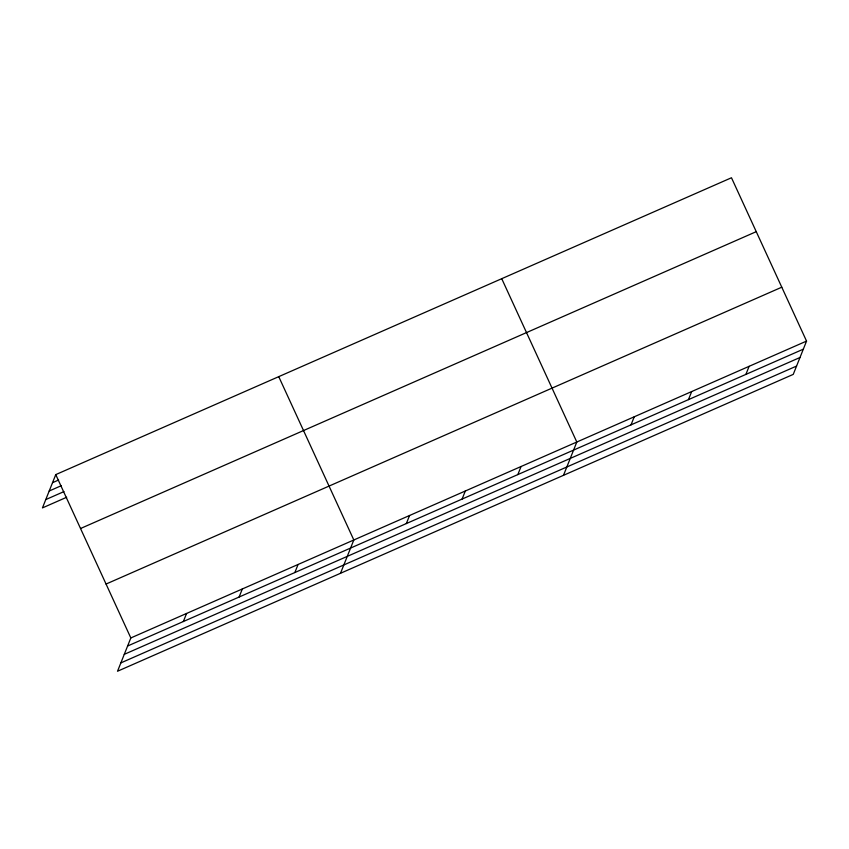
<?xml version="1.0" encoding="UTF-8"?>
<svg xmlns="http://www.w3.org/2000/svg" width="849" height="849" viewBox="0 0 849 849"><rect width="100%" height="100%" fill="white"/><g stroke="black" fill="none" stroke-linecap="round" stroke-linejoin="round"><path stroke-width="1.27" d="M806.55 341.096L130.831 637.949L117.523 671.241L793.242 374.388L806.55 341.096L731.477 177.759L55.758 474.612L42.45 507.904L66.689 497.249M183.352 621.532L186.578 613.456M239.1 597.038L242.326 588.973M294.847 572.544L298.073 564.479M340.502 573.277L353.821 539.985L278.748 376.659M406.342 523.568L409.568 515.502M462.089 499.074L465.316 491.009M517.837 474.591L521.063 466.515M563.492 475.313L576.811 442.032L501.738 278.695M631.019 424.861L634.245 416.795M688.454 399.635L691.68 391.569M745.889 374.398L749.115 366.333M52.532 482.688L58.592 480.025M49.21 491.009L61.33 485.681M45.782 499.583L63.962 491.592M80.538 528.513L756.257 231.66M106.061 584.048L781.78 287.195M127.605 646.015L803.324 349.172M124.272 654.346L799.991 357.493M120.845 662.91L796.564 366.068M55.758 474.612L130.831 637.949"/></g></svg>
